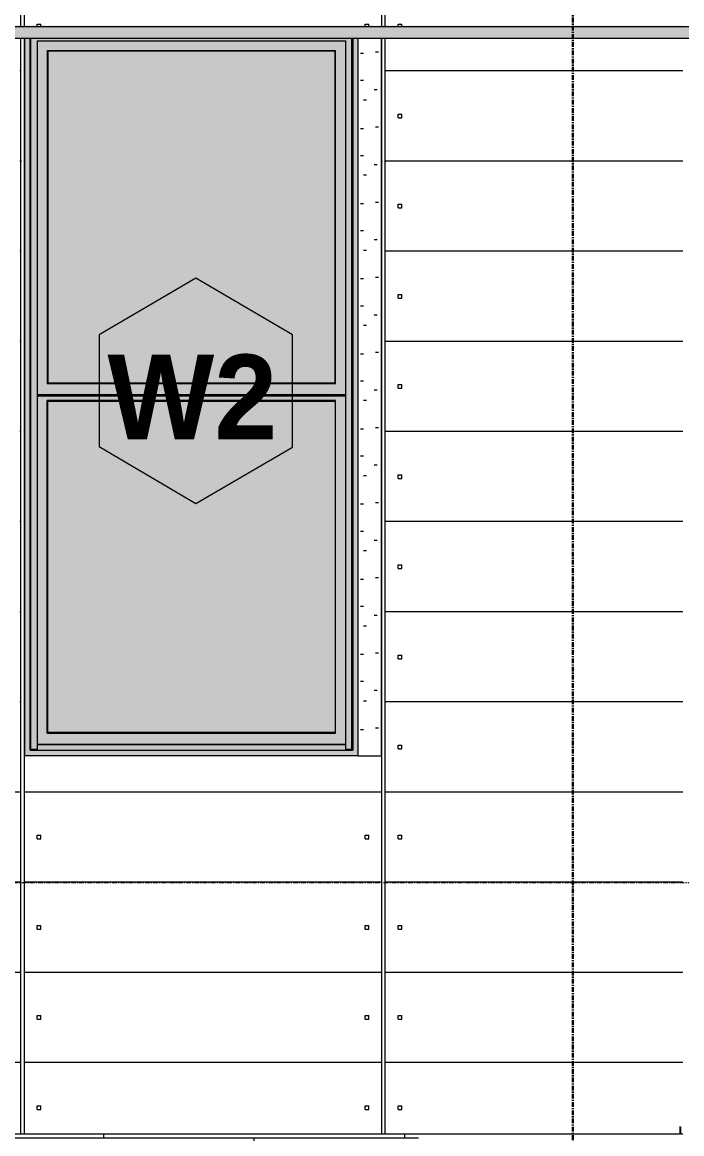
# Model space of a CAD drawing. Header units: inches. Extents: x -4168 to 4202, y -264 to 629.
# Drawn here: x -164.2 to -94, y 109.2 to 227.6 of the extents above; entities that cross this region are included whole.
import ezdxf

# ---------------------------------------------------------------- set-up
doc = ezdxf.new("R2010")
doc.units = ezdxf.units.IN
doc.header["$MEASUREMENT"] = 0
doc.linetypes.add('Grid Line 1_2_', pattern=[0.875, 0.5, -0.125, 0.125, -0.125])
doc.linetypes.add('Grid Line 1_2__2_', pattern=[0.875, 0.5, -0.125, 0.125, -0.125])
for name, color, linetype, lineweight in [('0-4', 250, 'Continuous', 5), ('A-CLNG-1', 13, 'Continuous', 5), ('A-CLNG-2', 13, 'Continuous', 9), ('A-FLOR-LEVL-1', 51, 'Grid Line 1_2_', 9), ('A-GLAZ-1', 151, 'Continuous', 9), ('A-GLAZ-2', 57, 'Continuous', 9), ('A-GLAZ-IDEN', 152, 'Continuous', 9), ('A-WALL-3', 113, 'Continuous', 9), ('A-WALL-PATT-3', 111, 'Continuous', 9), ('S-GRID-1', 1, 'Grid Line 1_2__2_', 30)]:
    doc.layers.add(name, color=color, linetype=linetype, lineweight=lineweight)
doc.styles.add('Century Gothic_B', font='GOTHICB.TTF', dxfattribs={"height": 9})
pattern_1 = [(0, (-931.518, 0.8), (0, 4), []), (90, (-931.518, 0.8), (-8, 8), [4, -28]), (90, (-915.518, 4.8), (-8, 8), [4, -28])]

# ---------------------------------------------------------------- blocks, each defined once
blk = doc.blocks.new('CTR - 1st Phase - Structure_rvt-2-BUILDING ELEVATION - SOUTH')
at = {"layer": 'S-GRID-1'}
blk.add_line((10839.19, -203.76), (10839.19, 470.5), dxfattribs=at)
blk = doc.blocks.new('Basic Wall _ EXT - FIBER CEMENT - LARGE - ___-2505167-BUILDING ELEVATION - SOUTH')
at = {"layer": 'A-WALL-3'}
for points in [[(10850.69, 227.19), (10851.64, 227.19), (10850.69, 227.25), (9980.69, 227.25), (9979.94, 227.19), (10840.83, 227.19)], [(10850.69, 225.94), (10851.64, 225.94), (10851.64, 227.19), (9979.94, 227.19), (9979.94, 225.94), (10840.83, 225.94)]]:
    blk.add_hatch(color=256, dxfattribs=at).paths.add_polyline_path(points, flags=0)
for p, q in [((9979.94, 227.19), (10851.64, 227.19)), ((9979.94, 225.94), (10851.64, 225.94))]:
    blk.add_line(p, q, dxfattribs=at)
blk = doc.blocks.new('Window-Double_Hung-Marvin-Essential - ESDH3066 - 2nd Floor-3357213-BUILDING ELEVATION - SOUTH')
at = {"layer": 'A-GLAZ-1'}
for points in [[(11314.87, 149.5), (11315.54, 149.5), (11315.53, 225.94), (11314.95, 225.94), (11314.95, 150.09), (11280.63, 150.09), (11280.63, 225.94), (11280.04, 225.94), (11280.04, 149.5), (11314.51, 149.5)], [(11280.63, 150.09), (11280.71, 150.17), (11280.71, 225.94), (11280.63, 225.94), (11280.63, 150.17)], [(11314.87, 150.17), (11314.87, 225.94), (11280.71, 225.94), (11280.71, 150.17), (11281.42, 150.17), (11281.42, 225.63), (11314.17, 225.63), (11314.17, 150.17), (11314.51, 150.17)], [(11314.95, 150.09), (11314.95, 225.94), (11314.87, 225.94), (11314.87, 150.17), (11314.95, 150.09)], [(11313.07, 224.53), (11313.07, 224.59), (11282.45, 224.59), (11282.51, 224.53), (11294.29, 224.53)], [(11282.45, 189.16), (11282.51, 189.22), (11282.51, 224.53), (11282.45, 224.53), (11282.45, 189.22)], [(11313.07, 189.22), (11313.07, 224.53), (11282.51, 224.53), (11282.51, 189.22), (11294.29, 189.22)], [(11313.13, 189.16), (11313.13, 224.59), (11313.07, 224.53), (11313.07, 189.22)], [(11313.13, 189.16), (11313.07, 189.22), (11282.51, 189.22), (11282.51, 189.16), (11313.07, 189.16)], [(11313.57, 187.81), (11314.17, 187.81), (11314.17, 187.94), (11281.42, 187.94), (11281.42, 187.81), (11313.13, 187.81)], [(11294.29, 187.28), (11313.07, 187.28), (11313.07, 187.34), (11282.45, 187.34), (11282.51, 187.28)], [(11282.45, 151.91), (11282.51, 151.97), (11282.51, 187.28), (11282.45, 187.28), (11282.45, 151.97)], [(11294.29, 151.97), (11313.07, 151.97), (11313.07, 187.28), (11282.51, 187.28), (11282.51, 151.97)], [(11313.13, 151.91), (11313.13, 187.34), (11313.07, 187.28), (11313.07, 151.97)], [(11313.07, 151.91), (11313.13, 151.91), (11313.07, 151.97), (11282.51, 151.97), (11282.51, 151.91), (11294.29, 151.91)], [(11314.51, 150.09), (11314.95, 150.09), (11314.87, 150.17), (11314.17, 150.19), (11314.17, 150.66), (11281.42, 150.65), (11281.42, 150.17), (11280.71, 150.17), (11280.63, 150.09), (11314.17, 150.09)], [(11280.63, 150.09), (11280.63, 150.09), (11280.63, 150.17)]]:
    blk.add_hatch(color=256, dxfattribs=at).paths.add_polyline_path(points, flags=0)
h = blk.add_hatch(color=256, dxfattribs=at)
h.paths.add_polyline_path([(11281.42, 187.94), (11314.17, 187.94), (11314.17, 225.63), (11281.42, 225.63), (11281.42, 188.12)], flags=0)
h.paths.add_polyline_path([(11313.13, 189.16), (11282.45, 189.16), (11282.45, 224.59), (11313.13, 224.59), (11313.13, 191.96)], flags=0)
h = blk.add_hatch(color=256, dxfattribs=at)
h.paths.add_polyline_path([(11294.29, 150.69), (11314.17, 150.69), (11314.17, 187.81), (11281.42, 187.78), (11281.42, 150.69), (11282.45, 150.69)], flags=0)
h.paths.add_polyline_path([(11294.29, 151.91), (11282.45, 151.91), (11282.45, 187.34), (11313.13, 187.34), (11313.13, 151.91)], flags=0)
at = {"layer": 'A-GLAZ-2'}
h = blk.add_hatch(dxfattribs=at)
h.set_pattern_fill('FP_88', color=256, style=0, pattern_type=2)
h.set_pattern_definition([(180, (11279.471, 131.16), (1e-15, 8), [0.33, -7.67]), (180, (11276.911, 131.32), (1e-15, 8), [0.33, -7.67]), (180, (11278.351, 133.08), (1e-15, 8), [0.33, -7.67]), (180, (11276.591, 134.36), (1e-15, 8), [0.33, -7.67]), (180, (11278.671, 134.84), (1e-15, 8), [0.33, -7.67]), (180, (11278.031, 136.76), (1e-15, 8), [0.33, -7.67]), (180, (11279.151, 138.2), (1e-15, 8), [0.33, -7.67]), (180, (11276.591, 138.04), (1e-15, 8), [0.33, -7.67]), (180, (11274.671, 138.36), (1e-15, 8), [0.33, -7.67]), (180, (11273.711, 136.44), (1e-15, 8), [0.33, -7.67]), (180, (11272.111, 136.28), (1e-15, 8), [0.33, -7.67]), (180, (11272.111, 133.4), (1e-15, 8), [0.33, -7.67]), (180, (11273.551, 132.44), (1e-15, 8), [0.33, -7.67]), (180, (11275.791, 132.92), (1e-15, 8), [0.33, -7.67]), (180, (11274.351, 134.36), (1e-15, 8), [0.33, -7.67]), (180, (11275.791, 135.8), (1e-15, 8), [0.33, -7.67]), (180, (11272.431, 131.32), (1e-15, 8), [0.33, -7.67])])
h.paths.add_polyline_path([(11315.54, 149.5), (11318, 149.5), (11318, 225.94), (11315.54, 225.94), (11315.54, 150.09)], flags=0)
at = {"layer": 'A-GLAZ-1'}
for p, q in [((11280.04, 225.94), (11280.04, 149.5)), ((11280.63, 150.09), (11280.63, 225.94)), ((11280.71, 150.17), (11280.71, 225.94)), ((11281.42, 150.17), (11281.42, 225.63)), ((11281.42, 225.63), (11314.17, 225.63)), ((11314.17, 225.63), (11314.17, 150.17)), ((11314.87, 150.17), (11314.87, 225.94)), ((11314.95, 225.94), (11314.95, 150.09)), ((11315.54, 149.5), (11315.54, 225.94)), ((11318, 149.5), (11318, 225.94)), ((11282.45, 224.59), (11282.51, 224.53)), ((11282.45, 224.59), (11282.45, 189.16)), ((11313.13, 224.59), (11282.45, 224.59)), ((11313.07, 224.53), (11282.51, 224.53)), ((11282.51, 224.53), (11282.51, 189.22)), ((11313.13, 224.59), (11313.07, 224.53)), ((11313.07, 189.22), (11313.07, 224.53)), ((11313.13, 189.16), (11313.13, 224.59)), ((11282.51, 189.22), (11282.45, 189.16)), ((11282.45, 189.16), (11313.13, 189.16)), ((11282.51, 189.22), (11313.07, 189.22)), ((11313.13, 189.16), (11313.07, 189.22)), ((11314.17, 187.94), (11281.42, 187.94)), ((11314.17, 187.81), (11281.42, 187.81)), ((11313.13, 187.34), (11282.45, 187.34)), ((11282.45, 187.34), (11282.51, 187.28)), ((11282.45, 151.91), (11282.45, 187.34)), ((11282.51, 187.28), (11313.07, 187.28)), ((11282.51, 151.97), (11282.51, 187.28)), ((11313.07, 187.28), (11313.13, 187.34)), ((11313.07, 187.28), (11313.07, 151.97)), ((11313.13, 151.91), (11313.13, 187.34)), ((11282.51, 151.97), (11282.45, 151.91)), ((11282.45, 151.91), (11313.13, 151.91)), ((11313.07, 151.97), (11282.51, 151.97)), ((11313.07, 151.97), (11313.13, 151.91)), ((11314.17, 150.69), (11281.42, 150.69)), ((11314.17, 150.66), (11281.42, 150.66)), ((11315.54, 149.5), (11280.04, 149.5)), ((11280.71, 150.17), (11280.63, 150.09)), ((11280.63, 150.09), (11314.95, 150.09)), ((11281.42, 150.17), (11280.71, 150.17)), ((11314.87, 150.17), (11314.17, 150.17)), ((11314.95, 150.09), (11314.87, 150.17)), ((11315.54, 149.5), (11318, 149.5))]:
    blk.add_line(p, q, dxfattribs=at)
blk = doc.blocks.new('Window Tag - ONE-2920521-BUILDING ELEVATION - SOUTH')
at = {"layer": 'A-GLAZ-IDEN'}
for p, q in [((10069.47, 200.37), (10059.19, 194.32)), ((10079.74, 194.32), (10069.47, 200.37)), ((10059.19, 194.32), (10059.19, 182.43)), ((10079.74, 182.38), (10079.74, 194.32)), ((10059.19, 182.43), (10069.47, 176.37)), ((10069.47, 176.37), (10079.74, 182.38))]:
    blk.add_line(p, q, dxfattribs=at)

msp = doc.modelspace()

# ---------------------------------------------------------------- hatches: boundary and pattern name
at = {"layer": 'A-CLNG-1'}
msp.add_hatch(color=256, dxfattribs=at).paths.add_polyline_path([(-94.1556, 109.25), (-94.1556, 110), (-94.2806, 110), (-94.2806, 109.25)], flags=0)
at = {"layer": 'A-WALL-PATT-3'}
h = msp.add_hatch(dxfattribs=at)
h.set_pattern_fill('FP_85', color=256, style=0, pattern_type=2)
h.set_pattern_definition([(0, (-162.65, 140.604), (-38.4, 76.8), [0.392, -38.007]), (0, (-162.65, 140.996), (-38.4, 76.8), [0.392, -38.007]), (0, (-162.65, 150.204), (-38.4, 76.8), [0.392, -38.007]), (0, (-162.65, 150.596), (-38.4, 76.8), [0.392, -38.007]), (0, (-162.65, 159.804), (-38.4, 76.8), [0.392, -38.007]), (0, (-162.65, 160.196), (-38.4, 76.8), [0.392, -38.007]), (0, (-162.65, 169.404), (-38.4, 76.8), [0.392, -38.007]), (0, (-162.65, 169.796), (-38.4, 76.8), [0.392, -38.007]), (0, (-162.65, 179.004), (-38.4, 76.8), [0.392, -38.007]), (0, (-162.65, 179.396), (-38.4, 76.8), [0.392, -38.007]), (0, (-162.65, 188.604), (-38.4, 76.8), [0.392, -38.007]), (0, (-162.65, 188.996), (-38.4, 76.8), [0.392, -38.007]), (0, (-162.65, 198.204), (-38.4, 76.8), [0.392, -38.007]), (0, (-162.65, 198.596), (-38.4, 76.8), [0.392, -38.007]), (0, (-162.65, 207.804), (-38.4, 76.8), [0.392, -38.007]), (0, (-162.65, 208.196), (-38.4, 76.8), [0.392, -38.007]), (0, (-127.75, 140.604), (-38.4, 76.8), [0.392, -38.007]), (0, (-127.75, 140.996), (-38.4, 76.8), [0.392, -38.007]), (0, (-127.75, 150.204), (-38.4, 76.8), [0.392, -38.007]), (0, (-127.75, 150.596), (-38.4, 76.8), [0.392, -38.007]), (0, (-127.75, 159.804), (-38.4, 76.8), [0.392, -38.007]), (0, (-127.75, 160.196), (-38.4, 76.8), [0.392, -38.007]), (0, (-127.75, 169.404), (-38.4, 76.8), [0.392, -38.007]), (0, (-127.75, 169.796), (-38.4, 76.8), [0.392, -38.007]), (0, (-127.75, 179.004), (-38.4, 76.8), [0.392, -38.007]), (0, (-127.75, 179.396), (-38.4, 76.8), [0.392, -38.007]), (0, (-127.75, 188.604), (-38.4, 76.8), [0.392, -38.007]), (0, (-127.75, 188.996), (-38.4, 76.8), [0.392, -38.007]), (0, (-127.75, 198.204), (-38.4, 76.8), [0.392, -38.007]), (0, (-127.75, 198.596), (-38.4, 76.8), [0.392, -38.007]), (0, (-127.75, 207.804), (-38.4, 76.8), [0.392, -38.007]), (0, (-127.75, 208.196), (-38.4, 76.8), [0.392, -38.007]), (90, (-164.393, 136), (-38.4, 2e-15), [76.8, 0, 0, 0]), (90, (-164.018, 136), (-38.4, 2e-15), [76.8, 0, 0, 0]), (90, (-162.652, 140.604), (-38.4, 2e-15), [0.392, -76.407]), (90, (-162.652, 150.204), (-38.4, 2e-15), [0.392, -76.407]), (90, (-162.652, 159.804), (-38.4, 2e-15), [0.392, -76.407]), (90, (-162.652, 169.404), (-38.4, 2e-15), [0.392, -76.407]), (90, (-162.652, 179.004), (-38.4, 2e-15), [0.392, -76.407]), (90, (-162.652, 188.604), (-38.4, 2e-15), [0.393, -76.408]), (90, (-162.652, 198.204), (-38.4, 2e-15), [0.392, -76.407]), (90, (-162.652, 207.804), (-38.4, 2e-15), [0.392, -76.407]), (90, (-162.26, 140.604), (-38.4, 2e-15), [0.392, -76.407]), (90, (-162.26, 150.204), (-38.4, 2e-15), [0.392, -76.407]), (90, (-162.26, 159.804), (-38.4, 2e-15), [0.392, -76.407]), (90, (-162.26, 169.404), (-38.4, 2e-15), [0.392, -76.407]), (90, (-162.26, 179.004), (-38.4, 2e-15), [0.392, -76.407]), (90, (-162.26, 188.604), (-38.4, 2e-15), [0.393, -76.408]), (90, (-162.26, 198.204), (-38.4, 2e-15), [0.392, -76.407]), (90, (-162.26, 207.804), (-38.4, 2e-15), [0.392, -76.407]), (90, (-127.752, 140.604), (-38.4, 2e-15), [0.392, -76.407]), (90, (-127.752, 150.204), (-38.4, 2e-15), [0.392, -76.407]), (90, (-127.752, 159.804), (-38.4, 2e-15), [0.392, -76.407]), (90, (-127.752, 169.404), (-38.4, 2e-15), [0.392, -76.407]), (90, (-127.752, 179.004), (-38.4, 2e-15), [0.392, -76.407]), (90, (-127.752, 188.604), (-38.4, 2e-15), [0.393, -76.408]), (90, (-127.752, 198.204), (-38.4, 2e-15), [0.392, -76.407]), (90, (-127.752, 207.804), (-38.4, 2e-15), [0.392, -76.407]), (90, (-127.36, 140.604), (-38.4, 2e-15), [0.392, -76.407]), (90, (-127.36, 150.204), (-38.4, 2e-15), [0.392, -76.407]), (90, (-127.36, 159.804), (-38.4, 2e-15), [0.392, -76.407]), (90, (-127.36, 169.404), (-38.4, 2e-15), [0.392, -76.407]), (90, (-127.36, 179.004), (-38.4, 2e-15), [0.392, -76.407]), (90, (-127.36, 188.604), (-38.4, 2e-15), [0.393, -76.408]), (90, (-127.36, 198.204), (-38.4, 2e-15), [0.392, -76.407]), (90, (-127.36, 207.804), (-38.4, 2e-15), [0.392, -76.407]), (180, (-125.99, 136), (-38.4, 76.8), [38.025, -0.375]), (180, (-125.99, 145.6), (-38.4, 76.8), [38.025, -0.375]), (180, (-125.99, 155.2), (-38.4, 76.8), [38.025, -0.375]), (180, (-125.99, 164.8), (-38.4, 76.8), [38.025, -0.375]), (180, (-125.99, 174.4), (-38.4, 76.8), [38.025, -0.375]), (180, (-125.99, 184), (-38.4, 76.8), [38.025, -0.375]), (180, (-125.99, 193.6), (-38.4, 76.8), [38.025, -0.375]), (180, (-125.99, 203.2), (-38.4, 76.8), [38.025, -0.375])])
h.paths.add_polyline_path([(-93.9056, 109.25), (-93.9056, 225.9385), (-125.9931, 225.9385), (-125.9931, 149.5), (-163.9541, 149.5), (-163.961, 225.9385), (-164.4572, 225.9385), (-164.4572, 149.5), (-202.4181, 149.5), (-202.4181, 225.9385), (-241.1931, 225.9385), (-241.1931, 149.5), (-279.1541, 149.5), (-279.1541, 225.9385), (-279.6572, 225.9385), (-279.6572, 149.5), (-317.6181, 149.5), (-317.6181, 225.9385), (-356.0181, 225.9385), (-356.0181, 109.25), (-94.2806, 109.25), (-94.2806, 110), (-94.1556, 110), (-94.1556, 109.25), (-94.1038, 109.25)], flags=0)
h.paths.add_polyline_path([(-168.0367, 227.2542), (-93.9056, 227.2542), (-93.9056, 347.501), (-125.8056, 347.501), (-125.8056, 271), (-163.9541, 271), (-163.9541, 347.501), (-164.4572, 347.4687), (-164.4572, 271), (-202.6056, 271), (-202.6056, 347.501), (-241.0056, 347.501), (-241.0056, 271), (-279.1541, 271), (-279.1606, 347.501), (-279.6572, 347.4687), (-279.6572, 271), (-317.8056, 271), (-317.8056, 347.501), (-356.0181, 347.501), (-356.0181, 227.2542), (-172.9655, 227.2542)], flags=0)
h.paths.add_polyline_path([(-281.4005, 348.8167), (-93.9056, 348.8167), (-93.9056, 349.5), (-356.0181, 349.5), (-356.0181, 348.8167), (-301.1159, 348.8167)], flags=0)
h = msp.add_hatch(dxfattribs=at)
h.set_pattern_fill('FP_100', color=256, style=0, pattern_type=2)
h.set_pattern_definition(pattern_1)
h.paths.add_polyline_path([(-927.0806, -1.125), (-130.9306, -1.125), (-130.9306, 109.25), (-927.0806, 109.25), (-927.0806, 0)], flags=0)
h.paths.add_polyline_path([(-774.2864, 3.5), (-815.5556, 3.5), (-815.5556, 81), (-744.0556, 81), (-744.0556, 3.5), (-754.571, 3.5)], flags=0)
h.paths.add_polyline_path([(-851.5556, 3.5), (-851.5556, 81), (-816.0556, 81), (-816.0556, 3.5), (-848.2193, 3.5)], flags=0)
h.paths.add_polyline_path([(-586.9897, 3.5), (-622.3556, 3.5), (-622.3556, 81), (-586.8556, 81), (-586.8556, 3.5)], flags=0)
h.paths.add_polyline_path([(-586.3556, 3.5), (-586.3556, 81), (-550.8556, 81), (-550.8556, 3.5), (-582.0609, 3.5)], flags=0)
h.paths.add_polyline_path([(-172.9655, 3.5), (-201.1556, 3.5), (-201.1556, 81), (-165.6556, 81), (-165.6556, 3.5)], flags=0)
h.paths.add_polyline_path([(-434.4556, 3.5), (-469.9556, 3.5), (-469.9556, 81), (-434.4556, 81), (-434.4556, 6.494)], flags=0)
h.paths.add_polyline_path([(-243.6556, 3.5), (-315.1556, 3.5), (-315.1556, 81), (-243.6556, 81), (-243.6556, 6.494)], flags=0)
h.paths.add_polyline_path([(-360.5056, 23.3125), (-389.5056, 23.3125), (-389.5056, 68.3125), (-360.5056, 68.3125), (-360.5056, 24.25)], flags=0)
h.paths.add_polyline_path([(-697.5056, 23.3125), (-697.5056, 68.3125), (-668.5056, 68.3125), (-668.5056, 23.3125), (-696.9431, 23.3125)], flags=0)
h = msp.add_hatch(dxfattribs=at)
h.set_pattern_fill('FP_100', color=256, style=0, pattern_type=2)
h.set_pattern_definition(pattern_1)
h.paths.add_polyline_path([(-130.9306, -1.125), (-122.0556, -1.125), (-122.0556, 109.25), (-130.9306, 109.25), (-130.9306, 0.375)], flags=0)

# ---------------------------------------------------------------- linework, layer by layer
at = {"layer": 'A-CLNG-2'}
for p, q in [((-94.2806, 110), (-94.1556, 110)), ((-94.1556, 109.25), (-94.2806, 109.25)), ((-94.1556, 110), (-94.1556, 109.25))]:
    msp.add_line(p, q, dxfattribs=at)
at = {"layer": 'A-FLOR-LEVL-1'}
msp.add_line((-1284.2667, 136), (1431.264, 136), dxfattribs=at)
at = {"layer": 'A-WALL-3'}
for p, q in [((-356.3939, 109.25), (-94.2806, 109.25)), ((-94.1556, 109.25), (-93.9056, 109.25))]:
    msp.add_line(p, q, dxfattribs=at)

# ---------------------------------------------------------------- block references
at = {"layer": '0-4'}
msp.add_blockref('CTR - 1st Phase - Structure_rvt-2-BUILDING ELEVATION - SOUTH', (-10944.795, 0), dxfattribs=at)
at = {"layer": 'A-GLAZ-1'}
msp.add_blockref('Window-Double_Hung-Marvin-Essential - ESDH3066 - 2nd Floor-3357213-BUILDING ELEVATION - SOUTH', (-11443.995, 0), dxfattribs=at)
at = {"layer": 'A-GLAZ-IDEN'}
msp.add_blockref('Window Tag - ONE-2920521-BUILDING ELEVATION - SOUTH', (-10215.195, 0), dxfattribs=at)
at = {"layer": 'A-WALL-3'}
msp.add_blockref('Basic Wall _ EXT - FIBER CEMENT - LARGE - ___-2505167-BUILDING ELEVATION - SOUTH', (-10944.795, 0), dxfattribs=at)

# ---------------------------------------------------------------- texts
at = {"layer": 'A-GLAZ-IDEN', "insert": (-155.1338, 192.2225), "char_height": 9, "width": 22.725, "attachment_point": 1, "style": 'Century Gothic_B'}
msp.add_mtext('W2', dxfattribs=at)

doc.saveas('drawing.dxf')
